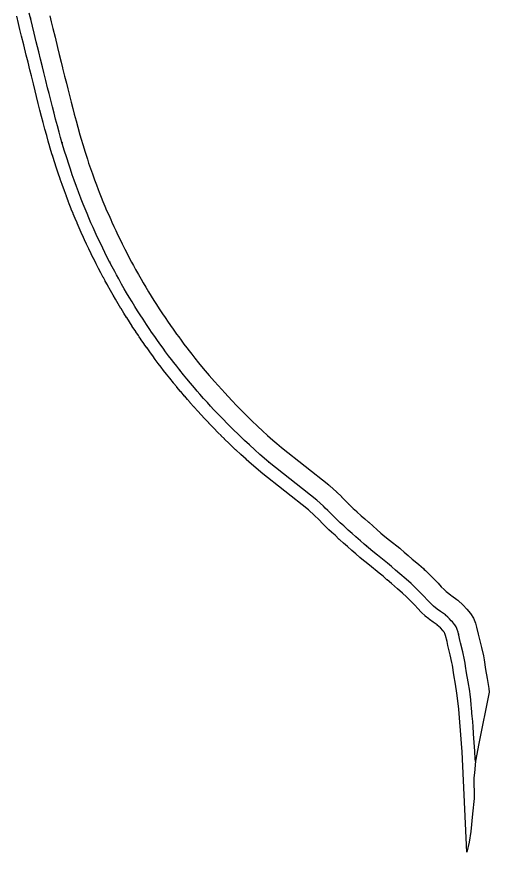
# Model space of a CAD drawing. Header units: inches. Extents: x 87989 to 118156, y 435697 to 451526.
# Drawn here: x 98875 to 99242, y 436653 to 437303 of the extents above; entities that cross this region are included whole.
import ezdxf

# ---------------------------------------------------------------- set-up
doc = ezdxf.new("R2010")
doc.units = ezdxf.units.IN
doc.header["$MEASUREMENT"] = 0
for name, color, linetype, true_color in [('As_waterkering_AWK', 7, 'Continuous', 0xbe8997), ('Kernzone_AWK', 7, 'Continuous', 0x778924), ('Referentiepunten_AWK', 7, 'Continuous', 0x6f8969)]:
    doc.layers.add(name, color=color, linetype=linetype, true_color=true_color)

msp = doc.modelspace()

# ---------------------------------------------------------------- linework, layer by layer
at = {"layer": 'As_waterkering_AWK'}
msp.add_lwpolyline([(99231.187, 436723.896), (99231.094, 436725.81), (99230.799, 436731.842), (99230.27, 436738.614), (99229.749, 436745.313), (99229.305, 436751.135), (99228.826, 436757.431), (99228.739, 436758.569), (99228.204, 436765.373), (99227.977, 436767.561), (99227.526, 436771.895), (99227.068, 436775.682), (99226.745, 436778.36), (99225.497, 436785.56), (99224.229, 436792.754), (99223.478, 436797.947), (99223.143, 436800.265), (99222.661, 436802.808), (99221.305, 436808.867), (99219.588, 436816.073), (99219.372, 436817.008), (99218.831, 436819.342), (99217.645, 436824.188), (99216.991, 436826.393), (99216.74, 436827.026), (99216.707, 436827.109), (99216.406, 436827.87), (99216.243, 436828.283), (99215.209, 436829.958), (99214.959, 436830.256), (99213.356, 436832.168), (99212.399, 436833.167), (99210.968, 436834.663), (99209.752, 436835.807), (99207.902, 436837.549), (99207.822, 436837.607), (99207.806, 436837.619), (99204.16, 436840.258), (99201.345, 436842.254), (99198.565, 436844.535), (99196.248, 436846.674), (99193.682, 436849.418), (99191.258, 436852.055), (99188.53, 436854.917), (99188.336, 436855.121), (99184.686, 436858.788), (99181.193, 436862.067), (99177.237, 436865.524), (99172.354, 436869.623), (99169.004, 436872.51), (99166.185, 436874.997), (99165.974, 436875.183), (99162.919, 436877.869), (99155.106, 436884.141), (99151.452, 436887.075), (99148.011, 436889.867), (99144.732, 436892.754), (99141.774, 436895.356), (99138.352, 436898.35), (99135.323, 436900.987), (99132.258, 436903.66), (99128.804, 436906.939), (99127.616, 436907.983), (99126.127, 436909.291), (99123.953, 436911.252), (99121.779, 436913.461), (99121.377, 436913.856), (99119.748, 436915.457), (99116.576, 436918.772), (99114.505, 436920.761), (99113.012, 436922.194), (99107.819, 436926.937), (99070.804, 436956.26), (99066.994, 436959.527), (99063.733, 436962.379), (99059.65, 436966.017), (99055.546, 436969.759), (99051.72, 436973.323), (99046.694, 436978.119), (99043.197, 436981.535), (99040.634, 436984.082), (99038.442, 436986.29), (99034.749, 436990.065), (99031.201, 436993.745), (99027.955, 436997.179), (99025.323, 437000), (99022.858, 437002.69), (99019.911, 437005.956), (99016.995, 437009.247), (99014.869, 437011.682), (99012.76, 437014.13), (99009.701, 437017.737), (99006.805, 437021.217), (99004.34, 437024.23), (99001.433, 437027.844), (98998.969, 437030.962), (98996.738, 437033.829), (98994.885, 437036.245), (98992.663, 437039.178), (98990.375, 437042.248), (98988.434, 437044.886), (98986.731, 437047.228), (98984.035, 437050.994), (98981.914, 437054.005), (98979.443, 437057.571), (98978.096, 437059.545), (98977.502, 437060.417), (98975.509, 437063.381), (98972.823, 437067.445), (98970.637, 437070.846), (98968.576, 437074.104), (98966.489, 437077.457), (98964.245, 437081.123), (98962.134, 437084.635), (98960.077, 437088.115), (98958.254, 437091.249), (98956.206, 437094.828), (98953.884, 437098.968), (98952.205, 437102.015), (98950.775, 437104.645), (98948.887, 437108.178), (98947.107, 437111.571), (98945.307, 437115.072), (98943.143, 437119.373), (98941.467, 437122.776), (98939.665, 437126.509), (98938.014, 437130.003), (98936.432, 437133.418), (98934.849, 437136.905), (98933.975, 437138.864), (98932.36, 437142.539), (98930.758, 437146.252), (98929.303, 437149.691), (98927.795, 437153.331), (98926.338, 437156.927), (98924.818, 437160.767), (98924.162, 437162.456), (98923.962, 437162.969), (98922.579, 437166.594), (98921.062, 437170.669), (98919.314, 437175.505), (98917.832, 437179.729), (98916.321, 437184.174), (98915.301, 437187.264), (98913.243, 437193.675), (98911.878, 437198.067), (98910.061, 437204.098), (98908.78, 437208.723), (98907.589, 437212.918), (98906.278, 437217.805), (98904.906, 437222.924), (98903.686, 437227.548), (98902.415, 437232.498), (98901.095, 437237.685), (98899.751, 437243.026), (98898.663, 437247.389), (98897.287, 437252.96), (98895.764, 437259.199), (98894.637, 437263.769), (98893.181, 437269.671), (98891.807, 437275.241), (98889.854, 437283.16), (98888.192, 437289.896), (98886.887, 437295.188), (98885.756, 437299.776), (98884.342, 437305.513)], dxfattribs=at)
at = {"layer": 'Kernzone_AWK'}
msp.add_lwpolyline([(98900.32, 437303.366), (98901.451, 437298.779), (98902.755, 437293.488), (98904.418, 437286.752), (98906.371, 437278.833), (98907.744, 437273.264), (98909.201, 437267.361), (98910.328, 437262.792), (98910.332, 437262.774), (98910.336, 437262.757), (98911.854, 437256.537), (98913.221, 437251.002), (98914.301, 437246.671), (98915.637, 437241.365), (98916.948, 437236.213), (98918.202, 437231.327), (98919.402, 437226.779), (98920.766, 437221.69), (98922.048, 437216.91), (98923.21, 437212.82), (98923.223, 437212.773), (98923.236, 437212.727), (98924.472, 437208.264), (98926.222, 437202.457), (98927.546, 437198.193), (98929.564, 437191.907), (98930.544, 437188.939), (98932.01, 437184.626), (98933.445, 437180.538), (98935.144, 437175.836), (98936.616, 437171.884), (98937.96, 437168.36), (98938.782, 437166.245), (98940.263, 437162.504), (98941.675, 437159.018), (98943.14, 437155.483), (98944.552, 437152.144), (98946.113, 437148.526), (98947.689, 437144.939), (98948.526, 437143.064), (98950.067, 437139.671), (98951.601, 437136.36), (98953.201, 437132.974), (98954.95, 437129.349), (98956.571, 437126.057), (98958.677, 437121.873), (98960.419, 437118.485), (98962.143, 437115.197), (98963.979, 437111.762), (98965.362, 437109.218), (98966.994, 437106.257), (98969.257, 437102.222), (98971.247, 437098.745), (98973.017, 437095.702), (98975.019, 437092.315), (98977.07, 437088.902), (98979.253, 437085.336), (98981.282, 437082.077), (98983.285, 437078.911), (98985.39, 437075.636), (98987.99, 437071.701), (98989.924, 437068.824), (98990.49, 437067.995), (98991.803, 437066.07), (98994.21, 437062.596), (98996.265, 437059.679), (98998.895, 437056.005), (99000.541, 437053.742), (99002.43, 437051.175), (99004.656, 437048.188), (99006.814, 437045.338), (99008.607, 437043.001), (99010.773, 437040.218), (99013.162, 437037.195), (99015.988, 437033.681), (99018.374, 437030.766), (99021.187, 437027.386), (99024.163, 437023.876), (99026.201, 437021.51), (99028.258, 437019.154), (99031.093, 437015.954), (99033.956, 437012.782), (99036.337, 437010.184), (99038.889, 437007.448), (99042.051, 437004.103), (99045.51, 437000.515), (99049.126, 436996.819), (99051.243, 436994.686), (99053.725, 436992.22), (99057.113, 436988.91), (99062.01, 436984.237), (99065.711, 436980.79), (99069.693, 436977.16), (99073.661, 436973.624), (99076.814, 436970.866), (99080.347, 436967.837), (99117.134, 436938.694), (99117.546, 436938.367), (99117.934, 436938.013), (99123.127, 436933.271), (99123.265, 436933.144), (99123.401, 436933.014), (99126.965, 436929.592), (99127.194, 436929.372), (99127.414, 436929.142), (99130.427, 436925.994), (99131.891, 436924.555), (99132.292, 436924.16), (99132.382, 436924.072), (99132.47, 436923.983), (99134.331, 436922.091), (99136.101, 436920.495), (99138.704, 436918.208), (99138.922, 436918.017), (99139.131, 436917.818), (99142.356, 436914.757), (99145.177, 436912.296), (99148.201, 436909.663), (99148.215, 436909.651), (99148.229, 436909.639), (99151.651, 436906.645), (99151.666, 436906.632), (99151.681, 436906.619), (99154.639, 436904.017), (99154.644, 436904.012), (99157.697, 436901.325), (99160.873, 436898.747), (99164.497, 436895.838), (99172.309, 436889.566), (99172.571, 436889.356), (99172.823, 436889.134), (99175.878, 436886.448), (99175.888, 436886.44), (99175.897, 436886.432), (99178.862, 436883.816), (99182.073, 436881.049), (99186.881, 436877.013), (99186.995, 436876.917), (99187.107, 436876.819), (99190.732, 436873.652), (99191.459, 436873.003), (99192.285, 436872.23), (99195.3172, 436869.3699), (99199.0878, 436865.5817), (99202.2094, 436862.3061), (99204.6818, 436859.6164), (99206.8277, 436857.3217), (99208.4181, 436855.8535), (99210.4517, 436854.1849), (99212.0702, 436853.0373), (99212.8958, 436852.4519), (99216.7248, 436849.6799), (99217.485, 436849.1288), (99221.5342, 436845.3172), (99224.5315, 436842.1857), (99227.4007, 436838.7642), (99229.7066, 436835.0288), (99231.1815, 436831.2999), (99232.1288, 436828.1059), (99233.4228, 436822.8186), (99234.1915, 436819.4996), (99235.9204, 436812.2435), (99237.3527, 436805.8435), (99237.9418, 436802.7356), (99239.0414, 436795.1299), (99240.273, 436788.1428), (99241.5907, 436780.5404), (99241.9586, 436777.4946), (99233.7923, 436737.7767), (99231.187, 436723.896), (99230.3527, 436714.8902), (99229.9559, 436711.0537), (99230.278, 436695.3198), (99230.2862, 436694.9172), (99228.8975, 436683.1401), (99227.5746, 436669.2495), (99226.2517, 436661.0474), (99224.6121, 436653.1569), (99220.818, 436731.2082), (99220.3002, 436737.8369), (99219.7785, 436744.5451), (99218.7689, 436757.7959), (99218.2446, 436764.4639), (99217.5883, 436770.7777), (99216.8479, 436776.9064), (99215.6463, 436783.8382), (99214.354, 436791.1701), (99213.2771, 436798.6179), (99212.8665, 436800.7843), (99211.5614, 436806.616), (99209.8524, 436813.7886), (99209.1031, 436817.0243), (99207.9891, 436821.5761), (99207.5301, 436823.1236), (99207.2675, 436823.7859), (99207.0805, 436824.0884), (99206.191, 436825.1489), (99206.1302, 436825.2212), (99205.9042, 436825.4911), (99203.9235, 436827.5605), (99201.5169, 436829.8259), (99201.5132, 436829.829), (99198.336, 436832.129), (99198.2966, 436832.1572), (99195.561, 436834.097), (99195.274, 436834.3), (99195.002, 436834.523), (99192.222, 436836.804), (99191.996, 436836.989), (99191.782, 436837.187), (99189.465, 436839.326), (99189.195, 436839.576), (99188.944, 436839.844), (99186.378, 436842.588), (99186.349, 436842.619), (99186.32, 436842.651), (99183.957, 436845.221), (99181.172, 436848.143), (99177.718, 436851.613), (99174.479, 436854.654), (99170.732, 436857.929), (99165.925, 436861.964), (99165.875, 436862.006), (99165.826, 436862.048), (99162.476, 436864.935), (99162.432, 436864.973), (99162.389, 436865.011), (99159.365, 436867.678), (99156.484, 436870.211), (99148.845, 436876.344), (99145.191, 436879.278), (99145.171, 436879.294), (99145.151, 436879.31), (99141.71, 436882.102), (99141.554, 436882.229), (99141.403, 436882.362), (99138.126, 436885.247), (99135.179, 436887.839), (99131.777, 436890.816), (99128.757, 436893.445), (99128.75, 436893.45), (99125.685, 436896.123), (99125.526, 436896.262), (99125.373, 436896.408), (99122.059, 436899.554), (99119.527, 436901.779), (99119.478, 436901.822), (99119.429, 436901.866), (99117.255, 436903.827), (99117.034, 436904.026), (99116.826, 436904.238), (99114.711, 436906.387), (99114.367, 436906.724), (99112.738, 436908.325), (99112.629, 436908.433), (99112.523, 436908.543), (99109.497, 436911.705), (99106.176, 436914.894), (99101.335, 436919.315), (99064.594, 436948.422), (99064.442, 436948.542), (99064.295, 436948.669), (99060.485, 436951.936), (99060.448, 436951.967), (99060.411, 436952), (99057.15, 436954.852), (99057.114, 436954.883), (99057.079, 436954.914), (99052.996, 436958.553), (99052.955, 436958.59), (99052.913, 436958.628), (99048.809, 436962.369), (99048.769, 436962.405), (99048.73, 436962.442), (99044.904, 436966.006), (99044.86, 436966.047), (99044.816, 436966.088), (99039.79, 436970.884), (99039.748, 436970.925), (99039.706, 436970.966), (99036.209, 436974.382), (99036.179, 436974.412), (99036.148, 436974.442), (99033.585, 436976.989), (99033.561, 436977.013), (99033.537, 436977.037), (99031.345, 436979.245), (99031.319, 436979.271), (99031.294, 436979.297), (99027.601, 436983.072), (99027.575, 436983.098), (99027.55, 436983.124), (99024.002, 436986.804), (99023.968, 436986.84), (99023.934, 436986.876), (99020.688, 436990.31), (99020.665, 436990.333), (99020.643, 436990.357), (99018.011, 436993.178), (99017.981, 436993.211), (99017.95, 436993.244), (99015.485, 436995.934), (99015.459, 436995.962), (99015.434, 436995.991), (99012.487, 436999.257), (99012.456, 436999.29), (99012.426, 436999.324), (99009.51, 437002.615), (99009.486, 437002.643), (99009.462, 437002.67), (99007.336, 437005.105), (99007.314, 437005.13), (99007.293, 437005.155), (99005.184, 437007.603), (99005.158, 437007.633), (99005.132, 437007.663), (99002.073, 437011.271), (99002.044, 437011.306), (99002.014, 437011.341), (98999.118, 437014.821), (98999.092, 437014.853), (98999.066, 437014.885), (98996.601, 437017.897), (98996.574, 437017.929), (98996.548, 437017.962), (98993.641, 437021.576), (98993.614, 437021.61), (98993.587, 437021.644), (98991.123, 437024.762), (98991.1, 437024.791), (98991.077, 437024.821), (98988.846, 437027.688), (98988.825, 437027.715), (98988.804, 437027.742), (98986.951, 437030.157), (98986.932, 437030.182), (98986.913, 437030.207), (98984.691, 437033.141), (98984.668, 437033.171), (98984.645, 437033.202), (98982.357, 437036.272), (98982.339, 437036.297), (98982.32, 437036.322), (98980.379, 437038.96), (98980.363, 437038.982), (98980.346, 437039.005), (98978.643, 437041.347), (98978.621, 437041.377), (98978.6, 437041.407), (98975.904, 437045.173), (98975.882, 437045.204), (98975.86, 437045.235), (98973.739, 437048.246), (98973.716, 437048.278), (98973.694, 437048.309), (98971.223, 437051.875), (98971.203, 437051.905), (98971.183, 437051.935), (98969.836, 437053.909), (98969.831, 437053.915), (98969.237, 437054.787), (98969.22, 437054.812), (98969.204, 437054.837), (98967.211, 437057.801), (98967.188, 437057.834), (98967.166, 437057.867), (98964.48, 437061.931), (98964.445, 437061.984), (98964.411, 437062.038), (98962.225, 437065.439), (98962.205, 437065.469), (98962.186, 437065.5), (98960.125, 437068.758), (98960.105, 437068.789), (98960.086, 437068.82), (98957.999, 437072.173), (98957.979, 437072.204), (98957.96, 437072.236), (98955.716, 437075.902), (98955.695, 437075.937), (98955.674, 437075.971), (98953.563, 437079.483), (98953.544, 437079.515), (98953.525, 437079.547), (98951.468, 437083.027), (98951.451, 437083.057), (98951.433, 437083.087), (98949.61, 437086.221), (98949.592, 437086.252), (98949.575, 437086.282), (98947.527, 437089.861), (98947.505, 437089.899), (98947.484, 437089.936), (98945.162, 437094.076), (98945.144, 437094.108), (98945.126, 437094.141), (98943.446, 437097.189), (98943.432, 437097.215), (98943.418, 437097.24), (98941.989, 437099.869), (98941.972, 437099.901), (98941.955, 437099.932), (98940.067, 437103.465), (98940.049, 437103.499), (98940.032, 437103.532), (98938.252, 437106.925), (98938.232, 437106.962), (98938.214, 437106.999), (98936.414, 437110.5), (98936.394, 437110.538), (98936.374, 437110.577), (98934.21, 437114.877), (98934.191, 437114.916), (98934.171, 437114.955), (98932.495, 437118.359), (98932.478, 437118.394), (98932.461, 437118.429), (98930.659, 437122.162), (98930.641, 437122.199), (98930.624, 437122.237), (98928.973, 437125.731), (98928.956, 437125.765), (98928.94, 437125.8), (98927.358, 437129.215), (98927.342, 437129.249), (98927.326, 437129.284), (98925.743, 437132.771), (98925.731, 437132.799), (98925.718, 437132.827), (98924.843, 437134.786), (98924.831, 437134.814), (98924.818, 437134.842), (98923.204, 437138.516), (98923.191, 437138.546), (98923.178, 437138.576), (98921.576, 437142.289), (98921.562, 437142.322), (98921.548, 437142.355), (98920.093, 437145.795), (98920.079, 437145.829), (98920.064, 437145.864), (98918.556, 437149.504), (98918.542, 437149.54), (98918.527, 437149.576), (98917.07, 437153.172), (98917.055, 437153.209), (98917.04, 437153.247), (98915.52, 437157.087), (98915.509, 437157.115), (98915.497, 437157.144), (98914.641, 437159.346), (98914.63, 437159.375), (98914.619, 437159.404), (98913.236, 437163.029), (98913.221, 437163.068), (98913.207, 437163.106), (98911.69, 437167.182), (98911.674, 437167.226), (98911.658, 437167.27), (98909.91, 437172.105), (98909.894, 437172.15), (98909.878, 437172.194), (98908.396, 437176.418), (98908.38, 437176.464), (98908.364, 437176.511), (98906.853, 437180.956), (98906.839, 437180.997), (98906.825, 437181.039), (98905.805, 437184.129), (98905.792, 437184.168), (98905.78, 437184.208), (98903.722, 437190.619), (98903.707, 437190.663), (98903.694, 437190.707), (98902.329, 437195.099), (98902.316, 437195.141), (98902.303, 437195.182), (98900.486, 437201.213), (98900.454, 437201.321), (98900.424, 437201.429), (98899.151, 437206.023), (98897.969, 437210.187), (98897.949, 437210.257), (98897.93, 437210.327), (98896.619, 437215.216), (98895.247, 437220.335), (98895.242, 437220.354), (98895.237, 437220.373), (98894.017, 437224.997), (98894.008, 437225.029), (98894, 437225.061), (98892.729, 437230.011), (98892.727, 437230.021), (98892.724, 437230.032), (98891.404, 437235.219), (98891.401, 437235.232), (98891.397, 437235.245), (98890.053, 437240.586), (98890.051, 437240.596), (98890.048, 437240.606), (98888.96, 437244.969), (98888.957, 437244.98), (98888.955, 437244.991), (98887.579, 437250.562), (98887.575, 437250.576), (98887.572, 437250.589), (98886.052, 437256.817), (98884.928, 437261.374), (98883.472, 437267.276), (98882.098, 437272.847), (98880.145, 437280.765), (98878.483, 437287.502), (98877.178, 437292.795), (98876.047, 437297.383), (98874.632, 437303.121)], dxfattribs=at)
at = {"layer": 'Referentiepunten_AWK'}
for p in [(98885.32, 437301.544), (98909.916, 437204.621), (98946.939, 437111.897), (99001.228, 437028.103), (99070.678, 436956.368), (99146.443, 436891.247), (99217.979, 436822.822), (99231.187, 436723.896)]:
    msp.add_point(p, dxfattribs=at)

doc.saveas('drawing.dxf')
